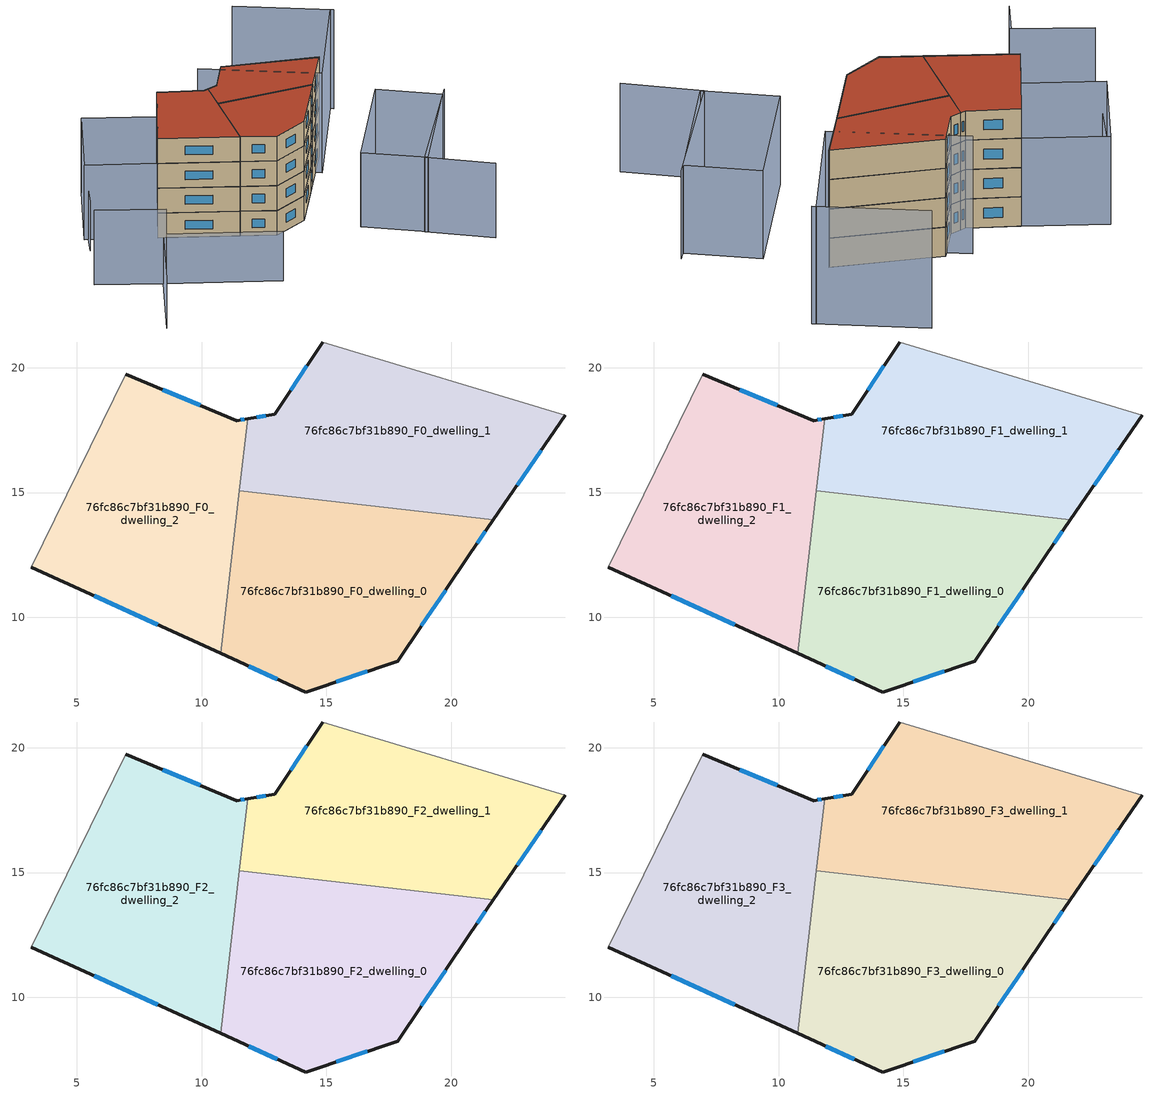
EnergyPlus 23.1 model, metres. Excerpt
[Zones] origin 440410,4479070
76fc86c7bf31b890_F0_dwelling_0
 floor ground (EU_floor_Construction): 17.86,8.24 20.74,12.51 21.7,13.91 11.52,15.08 10.77,8.56 14.17,7.01 z0
 wall outside (EU_wall_Construction): 21.7,13.91 20.74,12.51 17.86,8.24 14.17,7.01 10.77,8.56 z0:3
 wall to 76fc86c7bf31b890_F0_dwelling_1 (EU_wall_Construction): 11.52,15.08 21.7,13.91 z0:3
 wall to 76fc86c7bf31b890_F0_dwelling_2 (EU_wall_Construction): 10.77,8.56 11.52,15.08 z0:3
 window (EU_Window_Construction): 13.04,7.52 11.9,8.04 / 21.38,13.44 21.06,12.97 / 19.78,11.09 18.82,9.66 / 16.64,7.83 15.4,7.42 z0.99:2.01
76fc86c7bf31b890_F0_dwelling_1
 floor ground (EU_floor_Construction): 21.7,13.91 24.57,18.09 14.86,21.03 12.94,18.14 11.85,17.96 11.52,15.08 z0
 wall outside (EU_wall_Construction): 24.57,18.09 21.7,13.91 / 11.85,17.96 12.94,18.14 14.86,21.03 z0:3
 wall adiabatic (EU_wall_Construction): 14.86,21.03 24.57,18.09 z0:3
 wall to 76fc86c7bf31b890_F0_dwelling_2 (EU_wall_Construction): 11.52,15.08 11.85,17.96 z0:3
 window (EU_Window_Construction): 13.58,19.1 14.22,20.08 / 23.62,16.71 22.65,15.29 / 12.21,18.02 12.58,18.08 z0.99:2.01
76fc86c7bf31b890_F0_dwelling_2
 floor ground (EU_floor_Construction): 10.77,8.56 11.85,17.96 11.42,17.89 6.97,19.74 3.18,12.01 z0
 wall outside (EU_wall_Construction): 10.77,8.56 3.18,12.01 / 6.97,19.74 11.42,17.89 11.85,17.96 z0:3
 wall adiabatic (EU_wall_Construction): 3.18,12.01 6.97,19.74 z0:3
 window (EU_Window_Construction): 8.25,9.7 5.7,10.87 / 8.44,19.13 9.94,18.5 / 11.56,17.91 11.71,17.94 z0.99:2.01
76fc86c7bf31b890_F1_dwelling_0
 floor to 76fc86c7bf31b890_F0_dwelling_0 (EU_floor_Construction): 17.86,8.24 20.74,12.51 21.7,13.91 11.52,15.08 10.77,8.56 14.17,7.01 z3
 wall outside (EU_wall_Construction): 21.7,13.91 20.74,12.51 17.86,8.24 14.17,7.01 10.77,8.56 z3:6
 wall to 76fc86c7bf31b890_F1_dwelling_1 (EU_wall_Construction): 11.52,15.08 21.7,13.91 z3:6
 wall to 76fc86c7bf31b890_F1_dwelling_2 (EU_wall_Construction): 10.77,8.56 11.52,15.08 z3:6
 window (EU_Window_Construction): 13.04,7.52 11.9,8.04 / 21.38,13.44 21.06,12.97 / 19.78,11.09 18.82,9.66 / 16.64,7.83 15.4,7.42 z3.99:5.01
76fc86c7bf31b890_F1_dwelling_1
 floor to 76fc86c7bf31b890_F0_dwelling_1 (EU_floor_Construction): 21.7,13.91 24.57,18.09 14.86,21.03 12.94,18.14 11.85,17.96 11.52,15.08 z3
 wall outside (EU_wall_Construction): 24.57,18.09 21.7,13.91 / 11.85,17.96 12.94,18.14 14.86,21.03 z3:6
 wall adiabatic (EU_wall_Construction): 14.86,21.03 24.57,18.09 z3:6
 wall to 76fc86c7bf31b890_F1_dwelling_2 (EU_wall_Construction): 11.52,15.08 11.85,17.96 z3:6
 window (EU_Window_Construction): 13.58,19.1 14.22,20.08 / 23.62,16.71 22.65,15.29 / 12.21,18.02 12.58,18.08 z3.99:5.01
76fc86c7bf31b890_F1_dwelling_2
 floor to 76fc86c7bf31b890_F0_dwelling_2 (EU_floor_Construction): 10.77,8.56 11.85,17.96 11.42,17.89 6.97,19.74 3.18,12.01 z3
 wall outside (EU_wall_Construction): 10.77,8.56 3.18,12.01 / 6.97,19.74 11.42,17.89 11.85,17.96 z3:6
 wall adiabatic (EU_wall_Construction): 3.18,12.01 6.97,19.74 z3:6
 window (EU_Window_Construction): 8.25,9.7 5.7,10.87 / 8.44,19.13 9.94,18.5 / 11.56,17.91 11.71,17.94 z3.99:5.01
76fc86c7bf31b890_F2_dwelling_0
 floor to 76fc86c7bf31b890_F1_dwelling_0 (EU_floor_Construction): 17.86,8.24 20.74,12.51 21.7,13.91 11.52,15.08 10.77,8.56 14.17,7.01 z6
 wall outside (EU_wall_Construction): 21.7,13.91 20.74,12.51 17.86,8.24 14.17,7.01 10.77,8.56 z6:9
 wall to 76fc86c7bf31b890_F2_dwelling_1 (EU_wall_Construction): 11.52,15.08 21.7,13.91 z6:9
 wall to 76fc86c7bf31b890_F2_dwelling_2 (EU_wall_Construction): 10.77,8.56 11.52,15.08 z6:9
 window (EU_Window_Construction): 13.04,7.52 11.9,8.04 / 21.38,13.44 21.06,12.97 / 19.78,11.09 18.82,9.66 / 16.64,7.83 15.4,7.42 z6.99:8.01
76fc86c7bf31b890_F2_dwelling_1
 floor to 76fc86c7bf31b890_F1_dwelling_1 (EU_floor_Construction): 21.7,13.91 24.57,18.09 14.86,21.03 12.94,18.14 11.85,17.96 11.52,15.08 z6
 wall outside (EU_wall_Construction): 24.57,18.09 21.7,13.91 / 11.85,17.96 12.94,18.14 14.86,21.03 z6:9
 wall adiabatic (EU_wall_Construction): 14.86,21.03 24.57,18.09 z6:9
 wall to 76fc86c7bf31b890_F2_dwelling_2 (EU_wall_Construction): 11.52,15.08 11.85,17.96 z6:9
 window (EU_Window_Construction): 13.58,19.1 14.22,20.08 / 23.62,16.71 22.65,15.29 / 12.21,18.02 12.58,18.08 z6.99:8.01
76fc86c7bf31b890_F2_dwelling_2
 floor to 76fc86c7bf31b890_F1_dwelling_2 (EU_floor_Construction): 10.77,8.56 11.85,17.96 11.42,17.89 6.97,19.74 3.18,12.01 z6
 wall outside (EU_wall_Construction): 10.77,8.56 3.18,12.01 / 6.97,19.74 11.42,17.89 11.85,17.96 z6:9
 wall adiabatic (EU_wall_Construction): 3.18,12.01 6.97,19.74 z6:9
 window (EU_Window_Construction): 8.25,9.7 5.7,10.87 / 8.44,19.13 9.94,18.5 / 11.56,17.91 11.71,17.94 z6.99:8.01
76fc86c7bf31b890_F3_dwelling_0
 floor to 76fc86c7bf31b890_F2_dwelling_0 (EU_floor_Construction): 17.86,8.24 20.74,12.51 21.7,13.91 11.52,15.08 10.77,8.56 14.17,7.01 z9
 wall outside (EU_wall_Construction): 21.7,13.91 20.74,12.51 17.86,8.24 14.17,7.01 10.77,8.56 z9:12
 wall to 76fc86c7bf31b890_F3_dwelling_1 (EU_wall_Construction): 11.52,15.08 21.7,13.91 z9:12
 wall to 76fc86c7bf31b890_F3_dwelling_2 (EU_wall_Construction): 10.77,8.56 11.52,15.08 z9:12
 window (EU_Window_Construction): 13.04,7.52 11.9,8.04 / 21.38,13.44 21.06,12.97 / 19.78,11.09 18.82,9.66 / 16.64,7.83 15.4,7.42 z9.99:11.01
 roof outside (EU_roof_Construction): 21.7,13.91 20.74,12.51 17.86,8.24 14.17,7.01 10.77,8.56 11.52,15.08 z12
76fc86c7bf31b890_F3_dwelling_1
 floor to 76fc86c7bf31b890_F2_dwelling_1 (EU_floor_Construction): 21.7,13.91 24.57,18.09 14.86,21.03 12.94,18.14 11.85,17.96 11.52,15.08 z9
 wall outside (EU_wall_Construction): 24.57,18.09 21.7,13.91 / 11.85,17.96 12.94,18.14 14.86,21.03 z9:12
 wall adiabatic (EU_wall_Construction): 14.86,21.03 24.57,18.09 z9:12
 wall to 76fc86c7bf31b890_F3_dwelling_2 (EU_wall_Construction): 11.52,15.08 11.85,17.96 z9:12
 window (EU_Window_Construction): 13.58,19.1 14.22,20.08 / 23.62,16.71 22.65,15.29 / 12.21,18.02 12.58,18.08 z9.99:11.01
 roof outside (EU_roof_Construction): 24.57,18.09 21.7,13.91 11.52,15.08 11.85,17.96 12.94,18.14 14.86,21.03 z12
76fc86c7bf31b890_F3_dwelling_2
 floor to 76fc86c7bf31b890_F2_dwelling_2 (EU_floor_Construction): 10.77,8.56 11.85,17.96 11.42,17.89 6.97,19.74 3.18,12.01 z9
 wall outside (EU_wall_Construction): 10.77,8.56 3.18,12.01 / 6.97,19.74 11.42,17.89 11.85,17.96 z9:12
 wall adiabatic (EU_wall_Construction): 3.18,12.01 6.97,19.74 z9:12
 window (EU_Window_Construction): 8.25,9.7 5.7,10.87 / 8.44,19.13 9.94,18.5 / 11.56,17.91 11.71,17.94 z9.99:11.01
 roof outside (EU_roof_Construction): 11.85,17.96 10.77,8.56 3.18,12.01 6.97,19.74 11.42,17.89 z12
shading: -3.49,-3.21 -0.13,4.24 / -0.13,4.24 10.95,-0.75 / -1.42,19.43 -3.97,12.98 z0:6; -6.44,7.25 0.16,4.08 / 33.71,-3.35 27.81,0.88 / 27.81,0.88 35.19,11.16 / 34.69,10.45 28.11,0.71 / 28.11,0.71 22.4,4.57 / 22.4,4.57 28.97,14.31 / 28.97,14.31 34.69,10.45 / 3.38,11.93 -3.56,15.11 / -3.56,15.11 0.03,22.93 / 0.03,22.93 6.97,19.74 / 6.97,19.74 3.38,11.93 z0:9; 29.49,25.41 23.48,15.27 / 23.48,15.27 12.63,21.7 / 29.81,25.22 20.96,30.46 z0:12
[Building]
EU S2 Campaign: North Axis=0; Terrain=City; Solar Distribution=FullExterior
[Site:Location]
Madrid: Latitude=40.5; Longitude=-3.5; Time Zone=1; Elevation=609
[SizingPeriod:WeatherFileDays]
AnnualSizingPeriod: Begin Month=1; Begin Day of Month=1; End Month=12; End Day of Month=31; Day of Week for Start Day=Monday; Use Weather File Daylight Saving Period=No; Use Weather File Rain and Snow Indicators=No
[MATERIAL]
EU_InternalMass_Material: Roughness=MediumRough; Thickness=0.1; Conductivity=1; Density=1800; Specific Heat=900; Thermal Absorptance=0.9; Solar Absorptance=0.7; Visible Absorptance=0.7
[MATERIAL:NOMASS] Roughness=MediumRough; Thermal Absorptance=0.9; Solar Absorptance=0.7; Visible Absorptance=0.7
Name | Thermal Resistance
EU_wall_NoMass | 0.609216
EU_roof_NoMass | 0.513268
EU_floor_NoMass | 0.568163
[WINDOWMATERIAL:SIMPLEGLAZINGSYSTEM]
EU_Window_SimpleGlazing: UFactor=5.50606; Solar Heat Gain Coefficient=0.85; Visible Transmittance=0.85
[CONSTRUCTION]
EU_wall_Construction: EU_wall_NoMass
EU_roof_Construction: EU_roof_NoMass
EU_floor_Construction: EU_floor_NoMass
EU_InternalMass_Construction: EU_InternalMass_Material
EU_Window_Construction: EU_Window_SimpleGlazing
[ZONE] Type=1; Multiplier=1; Ceiling Height=autocalculate; Floor Area=autocalculate; Part of Total Floor Area=Yes
Name | Volume
76fc86c7bf31b890_F0_dwelling_0; 76fc86c7bf31b890_F1_dwelling_0; 76fc86c7bf31b890_F2_dwelling_0; 76fc86c7bf31b890_F3_dwelling_0 | 177.715
76fc86c7bf31b890_F0_dwelling_1; 76fc86c7bf31b890_F1_dwelling_1; 76fc86c7bf31b890_F2_dwelling_1; 76fc86c7bf31b890_F3_dwelling_1 | 177.704
76fc86c7bf31b890_F0_dwelling_2; 76fc86c7bf31b890_F1_dwelling_2; 76fc86c7bf31b890_F2_dwelling_2; 76fc86c7bf31b890_F3_dwelling_2 | 177.721
[INTERNALMASS] Construction=EU_InternalMass_Construction
Name | Zone or ZoneList | Surface Area
76fc86c7bf31b890_F0_dwelling_0_EU_InternalMass | 76fc86c7bf31b890_F0_dwelling_0 | 59.2395
76fc86c7bf31b890_F0_dwelling_1_EU_InternalMass | 76fc86c7bf31b890_F0_dwelling_1 | 59.2357
76fc86c7bf31b890_F0_dwelling_2_EU_InternalMass | 76fc86c7bf31b890_F0_dwelling_2 | 59.2402
76fc86c7bf31b890_F1_dwelling_0_EU_InternalMass | 76fc86c7bf31b890_F1_dwelling_0 | 59.2395
76fc86c7bf31b890_F1_dwelling_1_EU_InternalMass | 76fc86c7bf31b890_F1_dwelling_1 | 59.2357
76fc86c7bf31b890_F1_dwelling_2_EU_InternalMass | 76fc86c7bf31b890_F1_dwelling_2 | 59.2402
76fc86c7bf31b890_F2_dwelling_0_EU_InternalMass | 76fc86c7bf31b890_F2_dwelling_0 | 59.2395
76fc86c7bf31b890_F2_dwelling_1_EU_InternalMass | 76fc86c7bf31b890_F2_dwelling_1 | 59.2357
76fc86c7bf31b890_F2_dwelling_2_EU_InternalMass | 76fc86c7bf31b890_F2_dwelling_2 | 59.2402
76fc86c7bf31b890_F3_dwelling_0_EU_InternalMass | 76fc86c7bf31b890_F3_dwelling_0 | 59.2395
76fc86c7bf31b890_F3_dwelling_1_EU_InternalMass | 76fc86c7bf31b890_F3_dwelling_1 | 59.2357
76fc86c7bf31b890_F3_dwelling_2_EU_InternalMass | 76fc86c7bf31b890_F3_dwelling_2 | 59.2402
[OTHEREQUIPMENT] Fuel Type=Electricity; Design Level Calculation Method=Watts/Area; Power per Zone Floor Area=1; Fraction Latent=0; Fraction Radiant=0; Fraction Lost=0; Carbon Dioxide Generation Rate=0; EndUse Subcategory=EU_Step8_InternalGains
Name | Zone or ZoneList or Space or SpaceList | Schedule
EU_Step8_InternalGain_76fc86c7bf31b890_F0_dwelling_0_f000 | 76fc86c7bf31b890_F0_dwelling_0 | EU_Step8_GainSchedule_76fc86c7bf31b890_F0_dwelling_0_f000
EU_Step8_InternalGain_76fc86c7bf31b890_F0_dwelling_1_f000 | 76fc86c7bf31b890_F0_dwelling_1 | EU_Step8_GainSchedule_76fc86c7bf31b890_F0_dwelling_1_f000
EU_Step8_InternalGain_76fc86c7bf31b890_F0_dwelling_2_f000 | 76fc86c7bf31b890_F0_dwelling_2 | EU_Step8_GainSchedule_76fc86c7bf31b890_F0_dwelling_2_f000
EU_Step8_InternalGain_76fc86c7bf31b890_F1_dwelling_0_f000 | 76fc86c7bf31b890_F1_dwelling_0 | EU_Step8_GainSchedule_76fc86c7bf31b890_F1_dwelling_0_f000
EU_Step8_InternalGain_76fc86c7bf31b890_F1_dwelling_1_f000 | 76fc86c7bf31b890_F1_dwelling_1 | EU_Step8_GainSchedule_76fc86c7bf31b890_F1_dwelling_1_f000
EU_Step8_InternalGain_76fc86c7bf31b890_F1_dwelling_2_f000 | 76fc86c7bf31b890_F1_dwelling_2 | EU_Step8_GainSchedule_76fc86c7bf31b890_F1_dwelling_2_f000
EU_Step8_InternalGain_76fc86c7bf31b890_F2_dwelling_0_f000 | 76fc86c7bf31b890_F2_dwelling_0 | EU_Step8_GainSchedule_76fc86c7bf31b890_F2_dwelling_0_f000
EU_Step8_InternalGain_76fc86c7bf31b890_F2_dwelling_1_f000 | 76fc86c7bf31b890_F2_dwelling_1 | EU_Step8_GainSchedule_76fc86c7bf31b890_F2_dwelling_1_f000
EU_Step8_InternalGain_76fc86c7bf31b890_F2_dwelling_2_f000 | 76fc86c7bf31b890_F2_dwelling_2 | EU_Step8_GainSchedule_76fc86c7bf31b890_F2_dwelling_2_f000
EU_Step8_InternalGain_76fc86c7bf31b890_F3_dwelling_0_f000 | 76fc86c7bf31b890_F3_dwelling_0 | EU_Step8_GainSchedule_76fc86c7bf31b890_F3_dwelling_0_f000
EU_Step8_InternalGain_76fc86c7bf31b890_F3_dwelling_1_f000 | 76fc86c7bf31b890_F3_dwelling_1 | EU_Step8_GainSchedule_76fc86c7bf31b890_F3_dwelling_1_f000
EU_Step8_InternalGain_76fc86c7bf31b890_F3_dwelling_2_f000 | 76fc86c7bf31b890_F3_dwelling_2 | EU_Step8_GainSchedule_76fc86c7bf31b890_F3_dwelling_2_f000
[ZONEVENTILATION:DESIGNFLOWRATE] Schedule=EU_AlwaysOn; Design Flow Rate Calculation Method=AirChanges/Hour; Air Changes per Hour=0.752966; Ventilation Type=Natural; Fan Pressure Rise=0; Fan Total Efficiency=1; Constant Term Coefficient=1; Temperature Term Coefficient=0; Velocity Term Coefficient=0; Velocity Squared Term Coefficient=0; Minimum Indoor Temperature=-100; Maximum Indoor Temperature=100; Delta Temperature=-100; Minimum Outdoor Temperature=-100; Maximum Outdoor Temperature=100; Maximum Wind Speed=40
Name | Zone or ZoneList or Space or SpaceList
EU_ConstantAir_76fc86c7bf31b890_F0_dwelling_0 | 76fc86c7bf31b890_F0_dwelling_0
EU_ConstantAir_76fc86c7bf31b890_F0_dwelling_1 | 76fc86c7bf31b890_F0_dwelling_1
EU_ConstantAir_76fc86c7bf31b890_F0_dwelling_2 | 76fc86c7bf31b890_F0_dwelling_2
EU_ConstantAir_76fc86c7bf31b890_F1_dwelling_0 | 76fc86c7bf31b890_F1_dwelling_0
EU_ConstantAir_76fc86c7bf31b890_F1_dwelling_1 | 76fc86c7bf31b890_F1_dwelling_1
EU_ConstantAir_76fc86c7bf31b890_F1_dwelling_2 | 76fc86c7bf31b890_F1_dwelling_2
EU_ConstantAir_76fc86c7bf31b890_F2_dwelling_0 | 76fc86c7bf31b890_F2_dwelling_0
EU_ConstantAir_76fc86c7bf31b890_F2_dwelling_1 | 76fc86c7bf31b890_F2_dwelling_1
EU_ConstantAir_76fc86c7bf31b890_F2_dwelling_2 | 76fc86c7bf31b890_F2_dwelling_2
EU_ConstantAir_76fc86c7bf31b890_F3_dwelling_0 | 76fc86c7bf31b890_F3_dwelling_0
EU_ConstantAir_76fc86c7bf31b890_F3_dwelling_1 | 76fc86c7bf31b890_F3_dwelling_1
EU_ConstantAir_76fc86c7bf31b890_F3_dwelling_2 | 76fc86c7bf31b890_F3_dwelling_2
[HVACTEMPLATE:THERMOSTAT] Constant Heating Setpoint=20; Constant Cooling Setpoint=50
EU_HeatOnly_76fc86c7bf31b890_F0_dwelling_0; EU_HeatOnly_76fc86c7bf31b890_F0_dwelling_1; EU_HeatOnly_76fc86c7bf31b890_F0_dwelling_2; EU_HeatOnly_76fc86c7bf31b890_F1_dwelling_0; EU_HeatOnly_76fc86c7bf31b890_F1_dwelling_1; EU_HeatOnly_76fc86c7bf31b890_F1_dwelling_2; EU_HeatOnly_76fc86c7bf31b890_F2_dwelling_0; EU_HeatOnly_76fc86c7bf31b890_F2_dwelling_1; EU_HeatOnly_76fc86c7bf31b890_F2_dwelling_2; EU_HeatOnly_76fc86c7bf31b890_F3_dwelling_0; EU_HeatOnly_76fc86c7bf31b890_F3_dwelling_1; EU_HeatOnly_76fc86c7bf31b890_F3_dwelling_2
[HVACTEMPLATE:ZONE:IDEALLOADSAIRSYSTEM] System Availability Schedule=EU_AlwaysOn; Maximum Heating Supply Air Temperature=50; Minimum Cooling Supply Air Temperature=13; Maximum Heating Supply Air Humidity Ratio=0.0156; Minimum Cooling Supply Air Humidity Ratio=0.0077; Heating Limit=NoLimit; Cooling Limit=NoLimit; Heating Availability Schedule=EU_AlwaysOn; Cooling Availability Schedule=EU_CoolingOff; Dehumidification Control Type=ConstantSensibleHeatRatio; Cooling Sensible Heat Ratio=0.7; Dehumidification Setpoint=60; Humidification Control Type=None; Humidification Setpoint=30; Outdoor Air Method=None; Outdoor Air Flow Rate per Person=0.00944; Outdoor Air Flow Rate per Zone Floor Area=0; Outdoor Air Flow Rate per Zone=0; Demand Controlled Ventilation Type=None; Outdoor Air Economizer Type=NoEconomizer; Heat Recovery Type=None; Sensible Heat Recovery Effectiveness=0.7; Latent Heat Recovery Effectiveness=0.65
Name | Template Thermostat
76fc86c7bf31b890_F0_dwelling_0 | EU_HeatOnly_76fc86c7bf31b890_F0_dwelling_0
76fc86c7bf31b890_F0_dwelling_1 | EU_HeatOnly_76fc86c7bf31b890_F0_dwelling_1
76fc86c7bf31b890_F0_dwelling_2 | EU_HeatOnly_76fc86c7bf31b890_F0_dwelling_2
76fc86c7bf31b890_F1_dwelling_0 | EU_HeatOnly_76fc86c7bf31b890_F1_dwelling_0
76fc86c7bf31b890_F1_dwelling_1 | EU_HeatOnly_76fc86c7bf31b890_F1_dwelling_1
76fc86c7bf31b890_F1_dwelling_2 | EU_HeatOnly_76fc86c7bf31b890_F1_dwelling_2
76fc86c7bf31b890_F2_dwelling_0 | EU_HeatOnly_76fc86c7bf31b890_F2_dwelling_0
76fc86c7bf31b890_F2_dwelling_1 | EU_HeatOnly_76fc86c7bf31b890_F2_dwelling_1
76fc86c7bf31b890_F2_dwelling_2 | EU_HeatOnly_76fc86c7bf31b890_F2_dwelling_2
76fc86c7bf31b890_F3_dwelling_0 | EU_HeatOnly_76fc86c7bf31b890_F3_dwelling_0
76fc86c7bf31b890_F3_dwelling_1 | EU_HeatOnly_76fc86c7bf31b890_F3_dwelling_1
76fc86c7bf31b890_F3_dwelling_2 | EU_HeatOnly_76fc86c7bf31b890_F3_dwelling_2
[SIZING:ZONE] Zone Cooling Design Supply Air Temperature Input Method=SupplyAirTemperature; Zone Cooling Design Supply Air Temperature=13; Zone Heating Design Supply Air Temperature Input Method=SupplyAirTemperature; Zone Heating Design Supply Air Temperature=50; Zone Cooling Design Supply Air Humidity Ratio=0.008; Zone Heating Design Supply Air Humidity Ratio=0.008; Cooling Design Air Flow Method=DesignDay; Cooling Design Air Flow Rate=0; Cooling Minimum Air Flow per Zone Floor Area=0.000762; Cooling Minimum Air Flow=0; Cooling Minimum Air Flow Fraction=0.2; Heating Design Air Flow Method=DesignDay; Heating Design Air Flow Rate=0; Heating Maximum Air Flow per Zone Floor Area=0.002032; Heating Maximum Air Flow=0.141576; Heating Maximum Air Flow Fraction=0.3; Account for Dedicated Outdoor Air System=No; Dedicated Outdoor Air System Control Strategy=NeutralSupplyAir; Dedicated Outdoor Air Low Setpoint Temperature for Design=autosize; Dedicated Outdoor Air High Setpoint Temperature for Design=autosize; Zone Load Sizing Method=Sensible Load Only No Latent Load; Zone Latent Cooling Design Supply Air Humidity Ratio Input Method=HumidityRatioDifference; Zone Cooling Design Supply Air Humidity Ratio Difference=0.005; Zone Latent Heating Design Supply Air Humidity Ratio Input Method=HumidityRatioDifference; Zone Humidification Design Supply Air Humidity Ratio Difference=0.005
76fc86c7bf31b890_F0_dwelling_0; 76fc86c7bf31b890_F0_dwelling_1; 76fc86c7bf31b890_F0_dwelling_2; 76fc86c7bf31b890_F1_dwelling_0; 76fc86c7bf31b890_F1_dwelling_1; 76fc86c7bf31b890_F1_dwelling_2; 76fc86c7bf31b890_F2_dwelling_0; 76fc86c7bf31b890_F2_dwelling_1; 76fc86c7bf31b890_F2_dwelling_2; 76fc86c7bf31b890_F3_dwelling_0; 76fc86c7bf31b890_F3_dwelling_1; 76fc86c7bf31b890_F3_dwelling_2
[SCHEDULE:CONSTANT]
Name | Hourly Value
EU_AlwaysOn | 1
EU_CoolingOff | 0
[SCHEDULE:FILE] Column Number=1; Rows to Skip at Top=0; Number of Hours of Data=8760; Column Separator=Comma; Interpolate to Timestep=No; Minutes per Item=60; Adjust Schedule for Daylight Savings=Yes
Name | File
EU_Step8_GainSchedule_76fc86c7bf31b890_F0_dwelling_0_f000 | ../../schedules/76fc86c7bf31b890/76fc86c7bf31b890_F0_dwelling_0_f000_gain.csv
EU_Step8_GainSchedule_76fc86c7bf31b890_F0_dwelling_1_f000 | ../../schedules/76fc86c7bf31b890/76fc86c7bf31b890_F0_dwelling_1_f000_gain.csv
EU_Step8_GainSchedule_76fc86c7bf31b890_F0_dwelling_2_f000 | ../../schedules/76fc86c7bf31b890/76fc86c7bf31b890_F0_dwelling_2_f000_gain.csv
EU_Step8_GainSchedule_76fc86c7bf31b890_F1_dwelling_0_f000 | ../../schedules/76fc86c7bf31b890/76fc86c7bf31b890_F1_dwelling_0_f000_gain.csv
EU_Step8_GainSchedule_76fc86c7bf31b890_F1_dwelling_1_f000 | ../../schedules/76fc86c7bf31b890/76fc86c7bf31b890_F1_dwelling_1_f000_gain.csv
EU_Step8_GainSchedule_76fc86c7bf31b890_F1_dwelling_2_f000 | ../../schedules/76fc86c7bf31b890/76fc86c7bf31b890_F1_dwelling_2_f000_gain.csv
EU_Step8_GainSchedule_76fc86c7bf31b890_F2_dwelling_0_f000 | ../../schedules/76fc86c7bf31b890/76fc86c7bf31b890_F2_dwelling_0_f000_gain.csv
EU_Step8_GainSchedule_76fc86c7bf31b890_F2_dwelling_1_f000 | ../../schedules/76fc86c7bf31b890/76fc86c7bf31b890_F2_dwelling_1_f000_gain.csv
EU_Step8_GainSchedule_76fc86c7bf31b890_F2_dwelling_2_f000 | ../../schedules/76fc86c7bf31b890/76fc86c7bf31b890_F2_dwelling_2_f000_gain.csv
EU_Step8_GainSchedule_76fc86c7bf31b890_F3_dwelling_0_f000 | ../../schedules/76fc86c7bf31b890/76fc86c7bf31b890_F3_dwelling_0_f000_gain.csv
EU_Step8_GainSchedule_76fc86c7bf31b890_F3_dwelling_1_f000 | ../../schedules/76fc86c7bf31b890/76fc86c7bf31b890_F3_dwelling_1_f000_gain.csv
EU_Step8_GainSchedule_76fc86c7bf31b890_F3_dwelling_2_f000 | ../../schedules/76fc86c7bf31b890/76fc86c7bf31b890_F3_dwelling_2_f000_gain.csv
